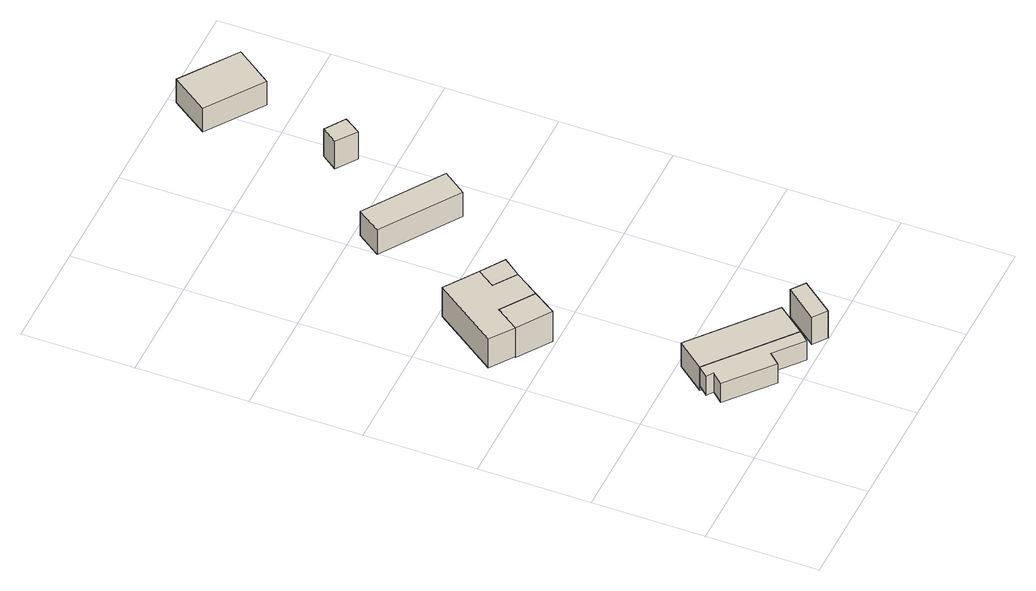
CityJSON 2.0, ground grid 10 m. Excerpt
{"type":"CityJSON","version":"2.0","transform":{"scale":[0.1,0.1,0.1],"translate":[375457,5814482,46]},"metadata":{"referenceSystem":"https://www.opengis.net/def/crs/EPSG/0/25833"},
"CityObjects":{
"building1":{"type":"Building","attributes":{"Gemeindeschluessel":"11000005","BezugspunktDach":"2200","function":"51009_1610","measuredHeight":2.1,"storeysAboveGround":0},"address":[{"country":"Germany","locality":"Berlin"}],"geometry":[{"type":"Solid","lod":"1","boundaries":[[[[0,1,2,3,4,5,6,7]],[[8,9,10,11,12,13,14,15]],[[8,15,7,6]],[[9,8,6,5]],[[10,9,5,4]],[[11,10,4,3]],[[12,11,3,2]],[[13,12,2,1]],[[14,13,1,0]],[[15,14,0,7]]]]}]},
"building2":{"type":"Building","attributes":{"Gemeindeschluessel":"11000005","BezugspunktDach":"2200","function":"31001_1312","measuredHeight":2.52,"storeysAboveGround":1},"address":[{"country":"Germany","locality":"Berlin","thoroughfareNumber":"199 (25)","thoroughfareName":"Kladower Damm"}],"geometry":[{"type":"Solid","lod":"1","boundaries":[[[[3,16,17,4]],[[18,19,20,21]],[[18,21,4,17]],[[19,18,17,16]],[[20,19,16,3]],[[21,20,3,4]]]]}]},
"building3":{"type":"Building","attributes":{"Gemeindeschluessel":"11000005","BezugspunktDach":"2200","function":"51009_1610","measuredHeight":3.23,"storeysAboveGround":0},"address":[{"country":"Germany","locality":"Berlin"}],"geometry":[{"type":"Solid","lod":"1","boundaries":[[[[22,23,24,25]],[[26,27,28,29]],[[26,29,25,24]],[[27,26,24,23]],[[28,27,23,22]],[[29,28,22,25]]]]}]},
"building4":{"type":"Building","attributes":{"Gemeindeschluessel":"11000005","BezugspunktDach":"2200","function":"31001_1312","measuredHeight":3.14,"storeysAboveGround":1},"address":[{"country":"Germany","locality":"Berlin","thoroughfareNumber":"199 (27)","thoroughfareName":"Kladower Damm"}],"geometry":[{"type":"Solid","lod":"1","boundaries":[[[[25,24,23,30,31,32,33,34]],[[35,36,37,38,39,40,41,42]],[[35,42,34,33]],[[36,35,33,32]],[[37,36,32,31]],[[38,37,31,30]],[[39,38,30,23]],[[40,39,23,24]],[[41,40,24,25]],[[42,41,25,34]]]]}]},
"building5":{"type":"Building","attributes":{"Gemeindeschluessel":"11000005","BezugspunktDach":"2200","function":"51009_1610","measuredHeight":3.06,"storeysAboveGround":0},"address":[{"country":"Germany","locality":"Berlin"}],"geometry":[{"type":"Solid","lod":"1","boundaries":[[[[30,43,32,31]],[[44,45,46,47]],[[44,47,31,32]],[[45,44,32,43]],[[46,45,43,30]],[[47,46,30,31]]]]}]},
"building6":{"type":"Building","attributes":{"Gemeindeschluessel":"11000005","BezugspunktDach":"2200","function":"31001_1000","measuredHeight":3.06,"storeysAboveGround":1},"address":[{"country":"Germany","locality":"Berlin","thoroughfareNumber":"199 (26)","thoroughfareName":"Kladower Damm"}],"geometry":[{"type":"Solid","lod":"1","boundaries":[[[[48,49,50,51]],[[52,53,54,55]],[[52,55,51,50]],[[53,52,50,49]],[[54,53,49,48]],[[55,54,48,51]]]]}]},
"building7":{"type":"Building","attributes":{"Gemeindeschluessel":"11000005","BezugspunktDach":"2200","function":"31001_1312","measuredHeight":2.65,"storeysAboveGround":1},"address":[{"country":"Germany","locality":"Berlin","thoroughfareNumber":"199 (28)","thoroughfareName":"Kladower Damm"}],"geometry":[{"type":"Solid","lod":"1","boundaries":[[[[56,57,58,59]],[[60,61,62,63]],[[60,63,59,58]],[[61,60,58,57]],[[62,61,57,56]],[[63,62,56,59]]]]}]},
"building8":{"type":"Building","attributes":{"Gemeindeschluessel":"11000005","BezugspunktDach":"2200","function":"31001_1000","measuredHeight":3,"storeysAboveGround":1},"address":[{"country":"Germany","locality":"Berlin","thoroughfareNumber":"199 (30)","thoroughfareName":"Kladower Damm"}],"geometry":[{"type":"Solid","lod":"1","boundaries":[[[[64,65,66,67]],[[68,69,70,71]],[[68,71,67,66]],[[69,68,66,65]],[[70,69,65,64]],[[71,70,64,67]]]]}]},
"building9":{"type":"Building","attributes":{"Gemeindeschluessel":"11000005","BezugspunktDach":"2200","function":"31001_1312","measuredHeight":2.59,"storeysAboveGround":1},"address":[{"country":"Germany","locality":"Berlin","thoroughfareNumber":"199 (32)","thoroughfareName":"Kladower Damm"}],"geometry":[{"type":"Solid","lod":"1","boundaries":[[[[72,73,74,75]],[[76,77,78,79]],[[76,79,75,74]],[[77,76,74,73]],[[78,77,73,72]],[[79,78,72,75]]]]}]}
},
"vertices":[
[78,13,35],[87,23,35],[112,2,35],[120,11,35],[50,69,35],[42,60,35],[48,56,35],[39,46,35],[48,56,14],[42,60,14],[50,69,14],[120,11,14],[112,2,14],[87,23,14],[78,13,14],[39,46,14],
[140,36,35],[70,94,35],[70,94,9],[140,36,9],[120,11,9],[50,69,9],
[57,201,41],[71,222,41],[42,242,41],[28,221,41],[42,242,8],[71,222,8],[57,201,8],[28,221,8],
[86,244,41],[66,258,41],[77,274,41],[48,294,41],[7,236,41],[48,294,9],[77,274,9],[66,258,9],[86,244,9],[71,222,9],[42,242,9],[28,221,9],[7,236,9],
[98,260,41],[77,274,10],[98,260,10],[86,244,10],[66,258,10],
[153,1,33],[176,30,33],[164,39,33],[141,10,33],[164,39,3],[176,30,3],[153,1,3],[141,10,3],
[155,322,43],[170,343,43],[102,389,43],[87,368,43],[102,389,16],[170,343,16],[155,322,16],[87,368,16],
[177,423,53],[187,438,53],[169,450,53],[159,436,53],[169,450,23],[187,438,23],[177,423,23],[159,436,23],
[202,514,53],[226,547,53],[176,582,53],[153,549,53],[176,582,27],[226,547,27],[202,514,27],[153,549,27]
]}
